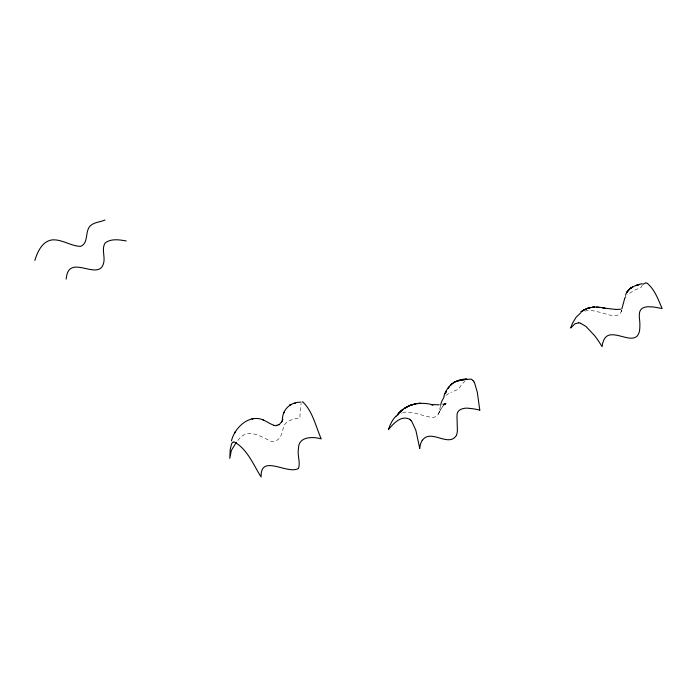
<?xml version="1.0" encoding="UTF-8"?>
<svg xmlns="http://www.w3.org/2000/svg" width="697" height="697" viewBox="0 0 697 697"><rect width="100%" height="100%" fill="white"/><g stroke="black" fill="none" stroke-linecap="round" stroke-linejoin="round"><path stroke-width="0.52" stroke-dasharray="3.48 2.61" d="M440.478 405.959L439.18 411.796A83.143 48.006 0 0 1 438.866 412.816C437.951 417.006 433.029 418.217 429.387 416.98A34.214 19.751 0 0 1 427.67 416.606L414.663 413.112L407.719 412.058A10.925 6.308 0 0 0 403.589 412.38A10.089 5.829 0 0 0 402.483 412.641M621.445 310.574L621.593 309.991L621.297 311.167M621.454 310.522L621.628 309.877L621.193 311.533M621.55 310.226C620.286 318.355 609.945 315.427 604.621 313.589A81.662 47.152 0 0 0 600.265 312.361L592.947 310.731L587.205 310.67A12.407 7.162 0 0 0 584.469 311.237M438.369 414.105L439.659 411.448L438.709 413.33M439.659 411.448L439.406 411.953L440.983 409.087M440.687 409.592L443.118 405.889M642.39 285.021L640.926 287.591L636.108 289.508A78.16 45.122 0 0 0 633.834 290.562L627.378 294.726M443.614 405.245L442.743 406.36L443.248 405.724M237.877 440.495C246.764 427.505 259.763 435.73 270.236 441.044A6.865 4.287 19.9 0 0 273.119 441.393C280.107 441.053 282.32 433.395 283.278 427.679C285.082 420.387 293.725 419.036 299.98 417.895A98.53 40.6 71.3 0 1 299.963 415.116L300.982 403.946A13.74 5.663 71.3 0 1 301.174 403.389M465.256 380.736L461.545 384.657L458.565 389.153L450.828 392.428M400.941 413.164L401.437 412.972M445.914 395.452A26.538 15.325 0 0 1 450.881 392.463"/><path stroke-width="1.05" d="M440.626 405.271L441.053 403.554A67.112 38.744 0 0 1 441.828 401.176L443.614 397.874M621.863 308.849L624.73 298.351M231.43 440.879C234.427 428.882 246.241 416.545 259.371 418.705C265.182 419.855 269.669 424.29 275.341 425.71L279.532 424.464L279.131 424.752L281.954 421.415L281.675 421.955L282.773 419.141L282.433 420.439C281.971 409.801 290.309 402.108 300.642 402.152M284.071 412.842L284.376 411.822M34.85 260.451C37.499 251.756 42.29 240.988 52.519 239.855C62.399 239.35 70.894 246.189 80.617 246.355C88.902 243.183 84.633 231.273 90.392 225.706C94.435 222.108 100.246 222.108 105.029 219.999M456.352 435.477C448.572 447.788 431.068 428.402 422.382 440.234M625.436 295.267C627.736 288.088 635.455 285.186 642.155 283.662M390.294 424.534L388.395 429.613C393.3 423.767 400.88 415.177 409.296 419.063M443.876 396.271C446.995 385.911 455.995 378.541 467.068 379.142L456.866 381.076L463.932 379.534M625.017 297.811L625.671 296.756M449.565 386.243L448.058 388.36L448.763 387.366M236.318 442.325L231.326 450.48L229.801 458.356L230.176 449.643L231.491 444.085A13.025 7.397 60.8 0 1 232.214 442.891L232.711 442.412A7.327 4.165 60.8 0 1 232.937 442.264M398.492 413.443C406.996 403.641 420.849 401.455 432.889 404.861L431.373 404.661L439.249 404.783M397.281 414.663L401.794 410.428M398.179 413.713L400.47 411.587M444.39 404.434L444.913 403.929M642.956 284.315L645.675 282.904M443.945 404.844L445.775 403.589L442.883 404.321M396.123 416.222L398.275 414.567M444.529 404.269L445.026 403.885M581.045 311.89L584.644 309.546L581.045 311.89C587.623 306.453 596.876 306.314 604.813 308.222L603.898 308.057L616.34 309.512L615.556 309.485L620.548 309.241M580.662 312.936L576.079 317.257L572.594 323.094A93.686 54.087 0 0 0 570.738 328.043L574.807 323.878L578.449 322.842M290.039 405.096L289.621 405.305L290.858 404.696L290.039 405.096L290.457 404.887M294.814 403.328L294.387 403.476L295.145 403.223M639.158 284.515L636.204 285.491L639.654 284.385M467.225 379.447L471.111 379.081L472.897 380.37M276.953 425.632L276.535 425.701M466.11 379.212L462.982 379.682M578.606 322.85L579.312 322.929A14.323 8.137 60.8 0 1 579.991 323.077L580.287 323.155M596.336 307.089L598.906 307.246M470.17 408.459C464.733 407.379 456.361 408.878 457.023 416.022A73.229 42.282 0 0 0 457.005 417.39L457.398 430.389A52.432 30.267 0 0 1 456.422 435.486M604.813 308.222L602.278 307.752M646.232 282.973L646.572 283.06A12.441 5.123 71.3 0 1 647.051 283.261L647.26 283.365M126.253 240.962C119.414 239.742 110.954 238.365 105.116 242.992C101.335 248.934 105.282 256.418 103.653 262.926C99.061 281.902 70.014 253.795 66.564 276.535A60.203 34.737 -0.4 0 0 66.137 279.105M263.022 419.916L263.771 420.239M580.514 323.225L586.055 326.518L594.672 335.727A60.134 34.17 60.8 0 1 602.051 346.697L602.644 343.377A70.763 40.853 0 0 1 603.166 341.748C608.986 322.894 635.751 350.347 639.541 330.657A114.944 66.363 0 0 0 639.863 325.656C640.351 319.583 636.3 309.59 644.507 307.342A10.228 5.907 0 0 1 648.158 306.724L653.908 307.02L662.15 308.553C658.264 299.745 654.936 289.847 647.408 283.444M409.557 419.237L410.045 419.62A6.892 3.921 60.8 0 1 410.376 419.899M410.89 420.413L410.725 420.239A6.787 3.86 60.8 0 0 410.446 419.969M411.021 420.552L411.117 420.666A7.345 4.173 60.8 0 1 411.413 421.014M473.071 380.571L473.394 380.98A5.994 2.466 71.3 0 1 473.847 381.66L473.977 381.869M411.814 421.537L415.874 430.363L419.69 448.267M474.596 383.089L477.306 392.211L479.789 410.115M302.106 402.038A5.864 2.413 71.3 0 1 302.751 401.881C312.735 411.361 315.741 426.459 321.204 438.857C312.753 436.427 298.36 436.383 298.482 448.485C297.131 455.071 300.546 462.015 298.551 468.375C287.582 475.206 260.26 453.146 261.105 477.001C253.333 464.838 247.383 448.99 234.192 441.95A6.447 3.659 60.8 0 0 233.216 442.116M390.459 424.56A55.917 32.28 0 0 1 395.931 416.161M443.989 397.212A26.538 15.325 0 0 1 444.285 396.907M474.126 382.139A6.874 2.832 71.3 0 1 474.326 382.522M470.17 408.451A37.446 21.616 0 0 1 479.78 410.132M419.829 448.267A47.387 27.357 0 0 1 422.26 440.216M446.516 390.956L445.244 393.387L446.516 390.956M235.063 432.123L234.436 433.168L235.063 432.123M627.518 291.372L626.873 292.304L628.938 289.673L627.518 291.372M450.767 384.849L450.367 385.267L452.109 383.577L450.767 384.849M402.064 410.219L400.714 411.335L403.18 409.331L402.064 410.219M630.262 288.541L629.87 288.828L631.343 287.756L630.262 288.541M445.644 403.493L444.555 404.182L445.688 403.519M406.063 407.414L404.6 408.32L410.036 405.401L416.004 403.702L410.036 405.401L406.063 407.414M632.092 287.312L630.933 288.035L632.519 287.059L632.092 287.312M453.669 382.479L453.067 382.853L454.087 382.226L453.669 382.479M455.42 381.599L454.74 381.895L455.847 381.416L455.42 381.599M587.44 308.396L585.95 308.937L590.49 307.577L587.44 308.396M252.619 418.662L251.939 418.81L253.22 418.531L252.619 418.662M593.8 307.168L592.119 307.316L594.628 307.107L593.8 307.168M419.202 403.389L417.642 403.467L420.788 403.328L419.202 403.389M273.912 425.379L273.869 425.37"/></g></svg>
